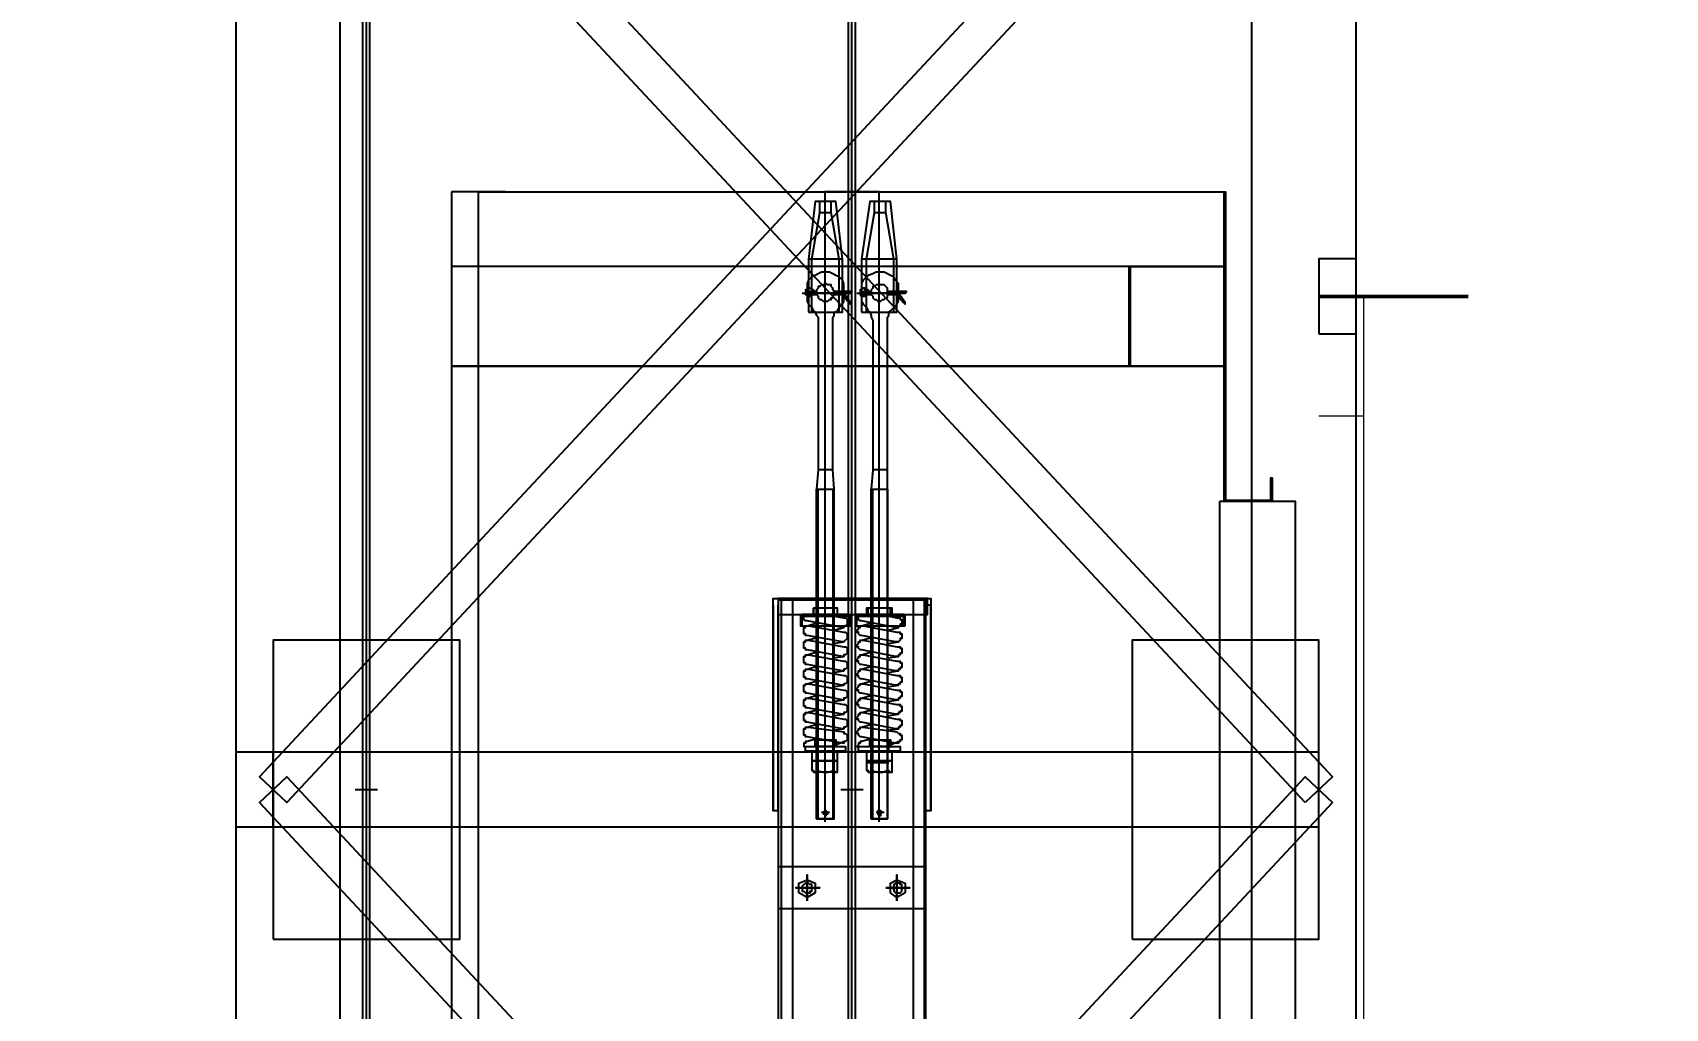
# Model space of a CAD drawing. Header units: millimetres. Extents: x -665 to 1025160, y -26028 to 4210.
# Drawn here: x 1329 to 3514, y -21308 to -20003 of the extents above; entities that cross this region are included whole.
import ezdxf

# ---------------------------------------------------------------- set-up
doc = ezdxf.new("R2010")
doc.units = ezdxf.units.MM
for name, color, linetype in [('$2$PDF_0', 7, 'Continuous'), ('AA_Rail', 7, 'Continuous'), ('AA_Rope', 7, 'Continuous'), ('S-BEAM', 7, 'Continuous'), ('S-BRACE', 7, 'Continuous'), ('S-COLUMN', 7, 'Continuous'), ('S-PLATE', 7, 'Continuous')]:
    doc.layers.add(name, color=color, linetype=linetype)
doc.layers.add('$2$Wall', color=1, linetype='Continuous', lineweight=50)
doc.layers.add('AA_Datum', color=7, linetype='Continuous', plot=False)
doc.styles.add('Century Gothic$001H0', font='cent.shx')
doc.dimstyles.new('Copy of ISO-25', dxfattribs={"dimtxt": 250, "dimasz": 80, "dimexe": 1.25, "dimexo": 0.625, "dimtad": 1, "dimtxsty": 'Century Gothic$001H0', "dimblk": 'ARCHTICK', "dimcen": 2.5, "dimadec": 0, "dimazin": 0, "dimtfac": 1, "dimtmove": 0, "dimatfit": 3, "dimfxl": 1, "dimarcsym": 0})

# ---------------------------------------------------------------- blocks, each defined once
blk = doc.blocks.new('_ArchTick')
at = {"color": 0, "linetype": 'ByBlock', "const_width": 0.15}
blk.add_lwpolyline([(-0.5, -0.5), (0.5, 0.5)], dxfattribs=at)
blk = doc.blocks.new('*D92')
at = {"color": 0, "lineweight": -2, "transparency": 16777216}
for p, q in [((3251.2, -19515.4), (6451.9, -19515.4)), ((6450.6, -22515.4), (6450.6, -19515.4)), ((3251.2, -22515.4), (6451.9, -22515.4))]:
    blk.add_line(p, q, dxfattribs=at)
at = {"layer": 'Defpoints', "color": 0, "transparency": 16777216}
for p in [(3250.6, -19515.4), (6450.6, -19515.4), (3250.6, -22515.4)]:
    blk.add_point(p, dxfattribs=at)
at = {"color": 0, "lineweight": -2, "transparency": 16777216, "xscale": 80, "yscale": 80, "zscale": 80}
for p, rotation in [((6450.6, -19515.4), 90), ((6450.6, -22515.4), 270)]:
    blk.add_blockref('_ArchTick', p, dxfattribs=dict(at, rotation=rotation))
at = {"color": 0, "transparency": 16777216, "insert": (6325, -21015.4), "char_height": 250, "attachment_point": 5, "rotation": 90, "style": 'Century Gothic$001H0'}
blk.add_mtext('3000', dxfattribs=at)
blk = doc.blocks.new('*D98')
at = {"color": 0, "lineweight": -2, "transparency": 16777216}
for p, q in [((3251.2, -10515.4), (7151.9, -10515.4)), ((7150.6, -22515.4), (7150.6, -10515.4)), ((3251.2, -22515.4), (7151.9, -22515.4))]:
    blk.add_line(p, q, dxfattribs=at)
at = {"layer": 'Defpoints', "color": 0, "transparency": 16777216}
for p in [(3250.6, -10515.4), (7150.6, -10515.4), (3250.6, -22515.4)]:
    blk.add_point(p, dxfattribs=at)
at = {"color": 0, "lineweight": -2, "transparency": 16777216, "xscale": 80, "yscale": 80, "zscale": 80}
for p, rotation in [((7150.6, -10515.4), 90), ((7150.6, -22515.4), 270)]:
    blk.add_blockref('_ArchTick', p, dxfattribs=dict(at, rotation=rotation))
at = {"color": 0, "transparency": 16777216, "insert": (7025, -16515.4), "char_height": 250, "attachment_point": 5, "rotation": 90, "style": 'Century Gothic$001H0'}
blk.add_mtext('CAR TRAVEL 12000', dxfattribs=at)
blk = doc.blocks.new('*D99')
at = {"color": 0, "lineweight": -2, "transparency": 16777216}
for p, q in [((3250, -6315.4), (249.4, -6315.4)), ((250.6, -23815.4), (250.6, -6315.4)), ((3250, -23815.4), (249.4, -23815.4))]:
    blk.add_line(p, q, dxfattribs=at)
at = {"layer": 'Defpoints', "color": 0, "transparency": 16777216}
for p in [(250.6, -6315.4), (3250.6, -6315.4), (3250.6, -23815.4)]:
    blk.add_point(p, dxfattribs=at)
at = {"color": 0, "lineweight": -2, "transparency": 16777216, "xscale": 80, "yscale": 80, "zscale": 80}
for p, rotation in [((250.6, -6315.4), 90), ((250.6, -23815.4), 270)]:
    blk.add_blockref('_ArchTick', p, dxfattribs=dict(at, rotation=rotation))
at = {"color": 0, "transparency": 16777216, "insert": (125, -15065.4), "char_height": 250, "attachment_point": 5, "rotation": 90, "style": 'Century Gothic$001H0'}
blk.add_mtext('SHAFT TOTAL HEIGHT 17500', dxfattribs=at)

msp = doc.modelspace()

# ---------------------------------------------------------------- linework, layer by layer
at = {"layer": '$2$PDF_0', "lineweight": 25}
for points in [[(2908.024, -22613.039), (1925.625, -22613.039), (1925.625, -20215.42), (2925.625, -20215.42), (2925.625, -20627.95), (2986.251, -20627.95), (2986.251, -20598.101), (2988.207, -20598.101), (2988.207, -20627.95), (2988.207, -20629.705), (2986.251, -20629.705), (2925.625, -20629.705), (2923.669, -20627.95), (2923.669, -20215.42)], [(2462.217, -21058.708), (2462.217, -20215.42), (2389.074, -20215.42), (2389.074, -21058.708)], [(2371.864, -20376.763), (2371.864, -20305.772), (2382.621, -20243.386), (2382.621, -20228.327)], [(2408.436, -20376.763), (2408.436, -20305.772), (2397.679, -20243.386), (2397.679, -20228.327)], [(2445.007, -20376.763), (2445.007, -20305.772), (2455.763, -20243.386), (2455.763, -20228.327)], [(2481.578, -20376.763), (2481.578, -20305.772), (2470.822, -20243.386), (2470.822, -20228.327)], [(2382.621, -20243.386), (2397.679, -20243.386)], [(2455.763, -20243.386), (2470.822, -20243.386)], [(2798.506, -20448.859), (2798.506, -20315.42), (2925.625, -20315.42), (1889.439, -20315.42)], [(1925.625, -22613.039), (1925.625, -20315.42)], [(2399.831, -20587.585), (2399.831, -20387.519), (2399.831, -20383.217), (2401.982, -20381.066), (2401.982, -20376.763), (2406.284, -20374.612), (2408.436, -20370.309), (2410.587, -20368.158), (2412.738, -20366.007), (2414.889, -20361.704), (2414.889, -20338.041), (2412.738, -20333.738), (2408.436, -20329.436), (2404.133, -20327.284), (2399.831, -20325.133), (2395.528, -20322.982), (2389.074, -20322.982), (2384.772, -20322.982), (2380.469, -20325.133), (2376.167, -20327.284), (2371.864, -20329.436), (2367.562, -20333.738), (2365.411, -20338.041), (2365.411, -20361.704), (2367.562, -20366.007), (2369.713, -20368.158), (2371.864, -20370.309), (2374.016, -20374.612), (2376.167, -20376.763), (2378.318, -20381.066), (2380.469, -20383.217), (2380.469, -20387.519), (2380.469, -20587.585)], [(2412.738, -20305.772), (2367.562, -20305.772)], [(2485.88, -20305.772), (2438.553, -20305.772)], [(2472.973, -20587.585), (2472.973, -20387.519), (2472.973, -20383.217), (2475.124, -20381.066), (2475.124, -20376.763), (2477.275, -20374.612), (2481.578, -20370.309), (2483.729, -20368.158), (2485.88, -20366.007), (2488.032, -20361.704), (2488.032, -20338.041), (2483.729, -20333.738), (2481.578, -20329.436), (2477.275, -20327.284), (2472.973, -20325.133), (2468.67, -20322.982), (2462.217, -20322.982), (2457.914, -20322.982), (2453.612, -20325.133), (2447.158, -20327.284), (2445.007, -20329.436), (2440.704, -20333.738), (2438.553, -20338.041), (2438.553, -20361.704), (2440.704, -20366.007), (2442.856, -20368.158), (2445.007, -20370.309), (2447.158, -20374.612), (2449.309, -20376.763), (2451.46, -20381.066), (2451.46, -20383.217), (2453.612, -20387.519), (2453.612, -20587.585)], [(2796.55, -20448.859), (2796.55, -20315.42)], [(2378.318, -20348.797), (2374.016, -20348.797), (2374.016, -20346.646), (2371.864, -20346.646), (2369.713, -20344.494), (2367.562, -20344.494), (2365.411, -20346.646), (2363.259, -20346.646), (2363.259, -20348.797), (2363.259, -20350.948), (2363.259, -20353.099), (2365.411, -20353.099), (2365.411, -20355.251), (2367.562, -20355.251), (2369.713, -20355.251), (2371.864, -20355.251), (2371.864, -20353.099), (2374.016, -20353.099), (2378.318, -20353.099)], [(2371.864, -20346.646), (2371.864, -20346.646)], [(2451.46, -20348.797), (2447.158, -20348.797), (2447.158, -20346.646), (2445.007, -20346.646), (2442.856, -20346.646), (2442.856, -20344.494), (2440.704, -20344.494), (2438.553, -20346.646), (2436.402, -20346.646), (2436.402, -20348.797), (2436.402, -20350.948), (2436.402, -20353.099), (2438.553, -20355.251), (2440.704, -20355.251), (2442.856, -20355.251), (2445.007, -20353.099), (2447.158, -20353.099), (2451.46, -20353.099)], [(2358.957, -20350.948), (2421.343, -20350.948)], [(2417.041, -20350.948), (2363.259, -20350.948)], [(2378.318, -20350.948), (2374.016, -20350.948), (2371.864, -20350.948), (2369.713, -20350.948), (2369.713, -20353.099), (2367.562, -20353.099), (2365.411, -20350.948), (2365.411, -20348.797), (2367.562, -20348.797), (2369.713, -20348.797), (2371.864, -20348.797), (2374.016, -20350.948)], [(2374.016, -20350.948), (2374.016, -20350.948)], [(2374.016, -20353.099), (2374.016, -20353.099)], [(2404.133, -20350.948), (2376.167, -20350.948)], [(2401.982, -20350.948), (2423.494, -20350.948), (2425.646, -20348.797), (2423.494, -20348.797), (2401.982, -20348.797)], [(2401.982, -20353.099), (2412.738, -20353.099), (2421.343, -20363.856), (2423.494, -20366.007), (2423.494, -20363.856), (2414.889, -20350.948)], [(2432.099, -20350.948), (2494.485, -20350.948)], [(2472.973, -20353.099), (2485.88, -20353.099), (2494.485, -20363.856), (2496.637, -20366.007), (2496.637, -20363.856), (2488.032, -20350.948), (2436.402, -20350.948)], [(2451.46, -20350.948), (2447.158, -20350.948), (2445.007, -20350.948), (2442.856, -20350.948), (2442.856, -20353.099), (2440.704, -20353.099), (2438.553, -20353.099), (2438.553, -20350.948), (2438.553, -20348.797), (2440.704, -20348.797), (2442.856, -20348.797), (2445.007, -20348.797), (2445.007, -20350.948), (2447.158, -20350.948)], [(2447.158, -20353.099), (2447.158, -20353.099)], [(2477.275, -20350.948), (2449.309, -20350.948)], [(2472.973, -20350.948), (2496.637, -20350.948), (2498.788, -20348.797), (2496.637, -20348.797), (2472.973, -20348.797)], [(2925.625, -20443.592), (2925.625, -20620.926)], [(2378.318, -21054.406), (2378.318, -20613.4)], [(2380.469, -21054.406), (2380.469, -20613.4)], [(2399.831, -20613.4), (2399.831, -21054.406), (2401.982, -21054.406), (2401.982, -20613.4)], [(2451.46, -21054.406), (2451.46, -20613.4)], [(2453.612, -21054.406), (2453.612, -20613.4)], [(2472.973, -20613.4), (2472.973, -21054.406), (2472.973, -20613.4)], [(2986.251, -20629.705), (2986.251, -20629.705)], [(2320.234, -20970.507), (2320.234, -20759.685), (2531.057, -20759.685), (2531.057, -20970.507)], [(2524.603, -22613.268), (2524.603, -20761.836), (2326.688, -20761.836), (2326.688, -22613.268)], [(2330.991, -20761.836), (2330.991, -22613.268)], [(2346.049, -20761.836), (2346.049, -22613.268)], [(2507.393, -20761.836), (2507.393, -22613.268)], [(2522.452, -20761.836), (2522.452, -22613.268)], [(2326.688, -21043.649), (2326.688, -20768.29), (2326.688, -21043.649), (2320.234, -21043.649), (2320.234, -20768.29), (2320.234, -21043.649)], [(2358.957, -20796.256), (2358.957, -20785.5), (2358.957, -20783.349), (2361.108, -20783.349), (2419.192, -20783.349), (2421.343, -20783.349), (2421.343, -20785.5), (2421.343, -20796.256)], [(2361.108, -20783.349), (2361.108, -20783.349)], [(2374.016, -20783.349), (2374.016, -20772.592)], [(2406.284, -20781.197), (2406.284, -20772.592), (2374.016, -20772.592), (2374.016, -20781.197)], [(2406.284, -20783.349), (2406.284, -20772.592)], [(2432.099, -20796.256), (2432.099, -20785.5), (2432.099, -20783.349), (2434.251, -20783.349), (2492.334, -20783.349), (2494.485, -20783.349), (2494.485, -20785.5), (2494.485, -20796.256)], [(2479.427, -20781.197), (2479.427, -20772.592), (2445.007, -20772.592), (2445.007, -20781.197)], [(2447.158, -20783.349), (2447.158, -20772.592)], [(2477.275, -20783.349), (2477.275, -20772.592)], [(2524.603, -21043.649), (2524.603, -20768.29), (2531.057, -20768.29), (2531.057, -21043.649), (2531.057, -20768.29)], [(2531.057, -21043.649), (2524.603, -21043.649), (2524.603, -20768.29)], [(2365.411, -20796.256), (2380.469, -20791.954)], [(2399.831, -20802.71), (2414.889, -20798.407)], [(2412.738, -20798.407), (2412.738, -20798.407)], [(2438.553, -20796.256), (2453.612, -20791.954)], [(2472.973, -20802.71), (2488.032, -20798.407)], [(2365.411, -20815.617), (2380.469, -20811.315)], [(2399.831, -20819.92), (2414.889, -20817.768)], [(2412.738, -20817.768), (2412.738, -20817.768)], [(2438.553, -20815.617), (2453.612, -20811.315)], [(2472.973, -20819.92), (2488.032, -20817.768)], [(2365.411, -20834.978), (2380.469, -20830.676)], [(2365.411, -20854.34), (2380.469, -20850.037)], [(2399.831, -20839.281), (2414.889, -20837.13)], [(2412.738, -20837.13), (2412.738, -20837.13)], [(2438.553, -20834.978), (2453.612, -20830.676)], [(2438.553, -20854.34), (2453.612, -20850.037)], [(2472.973, -20839.281), (2488.032, -20837.13)], [(2365.411, -20873.701), (2380.469, -20869.398)], [(2399.831, -20858.642), (2414.889, -20856.491)], [(2412.738, -20856.491), (2412.738, -20856.491)], [(2438.553, -20873.701), (2453.612, -20869.398)], [(2472.973, -20858.642), (2488.032, -20856.491)], [(2365.411, -20893.062), (2380.469, -20888.76)], [(2399.831, -20878.003), (2414.889, -20875.852)], [(2412.738, -20875.852), (2412.738, -20875.852)], [(2438.553, -20893.062), (2453.612, -20888.76)], [(2472.973, -20878.003), (2488.032, -20875.852)], [(2365.411, -20912.423), (2380.469, -20908.121)], [(2399.831, -20897.365), (2414.889, -20895.213)], [(2399.831, -20916.726), (2414.889, -20914.575)], [(2412.738, -20895.213), (2412.738, -20895.213)], [(2412.738, -20914.575), (2412.738, -20914.575)], [(2438.553, -20912.423), (2453.612, -20908.121)], [(2472.973, -20897.365), (2488.032, -20895.213)], [(2472.973, -20916.726), (2488.032, -20914.575)], [(2365.411, -20931.784), (2380.469, -20927.482)], [(2399.831, -20936.087), (2414.889, -20933.936)], [(2412.738, -20933.936), (2412.738, -20933.936)], [(2438.553, -20931.784), (2453.612, -20927.482)], [(2472.973, -20936.087), (2488.032, -20933.936)], [(2380.469, -20946.843), (2365.411, -20951.146), (2363.259, -20951.146), (2363.259, -20953.297), (2361.108, -20953.297), (2361.108, -20955.448), (2361.108, -20957.599), (2397.679, -20957.599), (2414.889, -20951.146)], [(2371.864, -20964.053), (2371.864, -20976.961), (2374.016, -20976.961), (2376.167, -20976.961), (2378.318, -20976.961), (2378.318, -20964.053), (2378.318, -20948.994)], [(2401.982, -20989.868), (2401.982, -20976.961), (2401.982, -20964.053), (2401.982, -20948.994)], [(2412.738, -20953.297), (2412.738, -20953.297)], [(2453.612, -20946.843), (2438.553, -20951.146), (2436.402, -20951.146), (2436.402, -20953.297), (2434.251, -20953.297), (2434.251, -20955.448), (2432.099, -20957.599), (2470.822, -20957.599), (2488.032, -20951.146)], [(2451.46, -20989.868), (2451.46, -20976.961), (2451.46, -20964.053), (2451.46, -20948.994)], [(2475.124, -20964.053), (2475.124, -20948.994)], [(2378.318, -20989.868), (2378.318, -20976.961), (2386.923, -20976.961), (2393.377, -20976.961), (2401.982, -20976.961), (2404.133, -20976.961), (2406.284, -20976.961), (2406.284, -20964.053), (2371.864, -20964.053), (2408.436, -20964.053)], [(2404.133, -20976.961), (2376.167, -20976.961)], [(2472.973, -20964.053), (2472.973, -20976.961), (2475.124, -20976.961), (2477.275, -20976.961), (2479.427, -20976.961), (2479.427, -20964.053), (2445.007, -20964.053), (2481.578, -20964.053)], [(2445.007, -20964.053), (2445.007, -20976.961), (2447.158, -20976.961), (2449.309, -20976.961), (2451.46, -20976.961), (2460.065, -20976.961), (2466.519, -20976.961), (2472.973, -20976.961), (2472.973, -20989.868)], [(2445.007, -20979.112), (2475.124, -20979.112)], [(2477.275, -20976.961), (2449.309, -20976.961)], [(2404.133, -20992.019), (2376.167, -20992.019)], [(2477.275, -20992.019), (2449.309, -20992.019)], [(2384.772, -21045.801), (2395.528, -21045.801)], [(2457.914, -21045.801), (2468.67, -21045.801)], [(2399.831, -21054.406), (2380.469, -21054.406), (2378.318, -21054.406), (2401.982, -21054.406)], [(2472.973, -21054.406), (2472.973, -21054.406)], [(2524.603, -21118.943), (2326.688, -21118.943)], [(2365.411, -21129.699), (2365.411, -21164.119)], [(2365.411, -21164.119), (2365.411, -21129.699), (2365.411, -21164.119)], [(2485.88, -21129.699), (2485.88, -21164.119)], [(2485.88, -21164.119), (2485.88, -21129.699), (2485.88, -21164.119)], [(2382.621, -21146.909), (2350.352, -21146.909), (2382.621, -21146.909), (2350.352, -21146.909)], [(2503.09, -21146.909), (2470.822, -21146.909)], [(2470.822, -21146.909), (2503.09, -21146.909), (2470.822, -21146.909)], [(2524.603, -21174.875), (2326.688, -21174.875)]]:
    msp.add_lwpolyline(points, dxfattribs=at)
for points in [[(2367.562, -20376.763), (2412.738, -20376.763), (2412.738, -20305.772), (2404.133, -20228.327), (2376.167, -20228.327), (2367.562, -20305.772)], [(2438.553, -20376.763), (2485.88, -20376.763), (2485.88, -20305.772), (2477.275, -20228.327), (2449.309, -20228.327), (2438.553, -20305.772)], [(2401.982, -20350.948), (2401.982, -20348.797), (2399.831, -20346.646), (2399.831, -20344.494), (2397.679, -20342.343), (2397.679, -20340.192), (2395.528, -20340.192), (2393.377, -20340.192), (2391.226, -20338.041), (2389.074, -20340.192), (2386.923, -20340.192), (2384.772, -20340.192), (2382.621, -20342.343), (2380.469, -20342.343), (2380.469, -20344.494), (2378.318, -20346.646), (2378.318, -20348.797), (2378.318, -20350.948), (2378.318, -20353.099), (2380.469, -20355.251), (2380.469, -20357.402), (2382.621, -20359.553), (2384.772, -20359.553), (2386.923, -20361.704), (2389.074, -20361.704), (2391.226, -20361.704), (2393.377, -20361.704), (2395.528, -20359.553), (2397.679, -20359.553), (2397.679, -20357.402), (2399.831, -20357.402), (2399.831, -20355.251), (2401.982, -20353.099)], [(2472.973, -20350.948), (2472.973, -20348.797), (2472.973, -20346.646), (2472.973, -20344.494), (2470.822, -20342.343), (2468.67, -20340.192), (2466.519, -20340.192), (2464.368, -20340.192), (2462.217, -20338.041), (2460.065, -20340.192), (2457.914, -20340.192), (2455.763, -20342.343), (2453.612, -20342.343), (2453.612, -20344.494), (2451.46, -20346.646), (2451.46, -20348.797), (2451.46, -20350.948), (2451.46, -20353.099), (2453.612, -20355.251), (2453.612, -20357.402), (2455.763, -20359.553), (2457.914, -20359.553), (2460.065, -20361.704), (2462.217, -20361.704), (2464.368, -20361.704), (2466.519, -20359.553), (2468.67, -20359.553), (2470.822, -20357.402), (2472.973, -20357.402), (2472.973, -20355.251), (2472.973, -20353.099)], [(1889.439, -20448.859), (2925.625, -20448.859)], [(2380.469, -20587.585), (2378.318, -20613.4), (2401.982, -20613.4), (2399.831, -20587.585)], [(2453.612, -20587.585), (2451.46, -20613.4), (2472.973, -20613.4), (2472.973, -20587.585)], [(2917.802, -20629.705), (2917.802, -22515.42), (3019.498, -22515.42), (3019.498, -20629.705)], [(2326.688, -20759.685), (2326.688, -20781.197), (2526.754, -20781.197), (2526.754, -20759.685)], [(2423.494, -20796.256), (2423.494, -20785.5), (2423.494, -20783.349), (2421.343, -20781.197), (2419.192, -20781.197), (2361.108, -20781.197), (2358.957, -20781.197), (2356.806, -20783.349), (2356.806, -20785.5), (2356.806, -20796.256), (2358.957, -20796.256)], [(2365.411, -20789.802), (2363.259, -20789.802), (2361.108, -20787.651), (2361.108, -20785.5), (2361.108, -20783.349), (2401.982, -20783.349), (2414.889, -20785.5), (2417.041, -20785.5), (2419.192, -20787.651), (2419.192, -20789.802), (2419.192, -20791.954), (2419.192, -20794.105), (2417.041, -20796.256), (2414.889, -20798.407), (2412.738, -20798.407)], [(2496.637, -20796.256), (2496.637, -20785.5), (2496.637, -20783.349), (2494.485, -20783.349), (2494.485, -20781.197), (2492.334, -20781.197), (2434.251, -20781.197), (2432.099, -20781.197), (2429.948, -20781.197), (2429.948, -20783.349), (2429.948, -20785.5), (2429.948, -20796.256), (2432.099, -20796.256)], [(2438.553, -20789.802), (2436.402, -20789.802), (2434.251, -20787.651), (2434.251, -20785.5), (2432.099, -20785.5), (2432.099, -20783.349), (2475.124, -20783.349), (2485.88, -20785.5), (2488.032, -20785.5), (2490.183, -20785.5), (2490.183, -20787.651), (2492.334, -20787.651), (2492.334, -20789.802), (2492.334, -20791.954), (2492.334, -20794.105), (2490.183, -20794.105), (2490.183, -20796.256), (2488.032, -20798.407), (2485.88, -20798.407), (2483.729, -20798.407)], [(2365.411, -20809.163), (2363.259, -20809.163), (2363.259, -20807.012), (2361.108, -20807.012), (2361.108, -20804.861), (2361.108, -20802.71), (2361.108, -20800.558), (2361.108, -20798.407), (2363.259, -20798.407), (2363.259, -20796.256), (2365.411, -20796.256), (2367.562, -20796.256), (2414.889, -20804.861), (2417.041, -20804.861), (2419.192, -20807.012), (2419.192, -20809.163), (2419.192, -20811.315), (2419.192, -20813.466), (2417.041, -20815.617), (2414.889, -20817.768), (2412.738, -20817.768)], [(2438.553, -20809.163), (2436.402, -20809.163), (2434.251, -20807.012), (2434.251, -20804.861), (2432.099, -20804.861), (2432.099, -20802.71), (2434.251, -20800.558), (2434.251, -20798.407), (2436.402, -20798.407), (2436.402, -20796.256), (2438.553, -20796.256), (2440.704, -20796.256), (2485.88, -20804.861), (2488.032, -20804.861), (2490.183, -20804.861), (2490.183, -20807.012), (2492.334, -20807.012), (2492.334, -20809.163), (2492.334, -20811.315), (2492.334, -20813.466), (2490.183, -20813.466), (2490.183, -20815.617), (2488.032, -20817.768), (2485.88, -20817.768), (2483.729, -20817.768)], [(2365.411, -20828.525), (2363.259, -20828.525), (2363.259, -20826.373), (2361.108, -20826.373), (2361.108, -20824.222), (2361.108, -20822.071), (2361.108, -20819.92), (2361.108, -20817.768), (2363.259, -20817.768), (2363.259, -20815.617), (2365.411, -20815.617), (2367.562, -20815.617), (2414.889, -20824.222), (2417.041, -20824.222), (2419.192, -20826.373), (2419.192, -20828.525), (2419.192, -20830.676), (2419.192, -20832.827), (2417.041, -20834.978), (2414.889, -20834.978), (2414.889, -20837.13), (2412.738, -20837.13)], [(2438.553, -20828.525), (2436.402, -20828.525), (2434.251, -20826.373), (2434.251, -20824.222), (2432.099, -20824.222), (2432.099, -20822.071), (2434.251, -20819.92), (2434.251, -20817.768), (2436.402, -20817.768), (2436.402, -20815.617), (2438.553, -20815.617), (2440.704, -20815.617), (2485.88, -20824.222), (2488.032, -20824.222), (2490.183, -20824.222), (2490.183, -20826.373), (2492.334, -20826.373), (2492.334, -20828.525), (2492.334, -20830.676), (2492.334, -20832.827), (2490.183, -20832.827), (2490.183, -20834.978), (2488.032, -20834.978), (2488.032, -20837.13), (2485.88, -20837.13), (2483.729, -20837.13)], [(2365.411, -20847.886), (2363.259, -20847.886), (2363.259, -20845.735), (2361.108, -20845.735), (2361.108, -20843.583), (2361.108, -20841.432), (2361.108, -20839.281), (2361.108, -20837.13), (2363.259, -20837.13), (2363.259, -20834.978), (2365.411, -20834.978), (2367.562, -20834.978), (2414.889, -20843.583), (2417.041, -20843.583), (2419.192, -20845.735), (2419.192, -20847.886), (2419.192, -20850.037), (2419.192, -20852.188), (2417.041, -20854.34), (2414.889, -20854.34), (2414.889, -20856.491), (2412.738, -20856.491)], [(2438.553, -20847.886), (2436.402, -20847.886), (2434.251, -20845.735), (2434.251, -20843.583), (2432.099, -20843.583), (2432.099, -20841.432), (2434.251, -20839.281), (2434.251, -20837.13), (2436.402, -20837.13), (2436.402, -20834.978), (2438.553, -20834.978), (2440.704, -20834.978), (2485.88, -20843.583), (2488.032, -20843.583), (2490.183, -20843.583), (2490.183, -20845.735), (2492.334, -20845.735), (2492.334, -20847.886), (2492.334, -20850.037), (2492.334, -20852.188), (2490.183, -20852.188), (2490.183, -20854.34), (2488.032, -20854.34), (2488.032, -20856.491), (2485.88, -20856.491), (2483.729, -20856.491)], [(2365.411, -20867.247), (2363.259, -20867.247), (2363.259, -20865.096), (2361.108, -20865.096), (2361.108, -20862.945), (2361.108, -20860.793), (2361.108, -20858.642), (2361.108, -20856.491), (2363.259, -20856.491), (2363.259, -20854.34), (2365.411, -20854.34), (2367.562, -20854.34), (2414.889, -20862.945), (2417.041, -20862.945), (2419.192, -20865.096), (2419.192, -20867.247), (2419.192, -20869.398), (2419.192, -20871.55), (2417.041, -20873.701), (2414.889, -20873.701), (2414.889, -20875.852), (2412.738, -20875.852)], [(2438.553, -20867.247), (2436.402, -20867.247), (2434.251, -20865.096), (2434.251, -20862.945), (2432.099, -20862.945), (2432.099, -20860.793), (2434.251, -20858.642), (2434.251, -20856.491), (2436.402, -20856.491), (2436.402, -20854.34), (2438.553, -20854.34), (2440.704, -20854.34), (2485.88, -20862.945), (2488.032, -20862.945), (2490.183, -20862.945), (2490.183, -20865.096), (2492.334, -20865.096), (2492.334, -20867.247), (2492.334, -20869.398), (2492.334, -20871.55), (2490.183, -20871.55), (2490.183, -20873.701), (2488.032, -20873.701), (2488.032, -20875.852), (2485.88, -20875.852), (2483.729, -20875.852)], [(2365.411, -20886.608), (2363.259, -20886.608), (2363.259, -20884.457), (2361.108, -20884.457), (2361.108, -20882.306), (2361.108, -20880.155), (2361.108, -20878.003), (2361.108, -20875.852), (2363.259, -20875.852), (2363.259, -20873.701), (2365.411, -20873.701), (2367.562, -20873.701), (2414.889, -20882.306), (2417.041, -20882.306), (2419.192, -20884.457), (2419.192, -20886.608), (2419.192, -20888.76), (2419.192, -20890.911), (2417.041, -20893.062), (2414.889, -20893.062), (2414.889, -20895.213), (2412.738, -20895.213)], [(2365.411, -20905.97), (2363.259, -20905.97), (2363.259, -20903.818), (2361.108, -20903.818), (2361.108, -20901.667), (2361.108, -20899.516), (2361.108, -20897.365), (2361.108, -20895.213), (2363.259, -20895.213), (2363.259, -20893.062), (2365.411, -20893.062), (2367.562, -20893.062), (2414.889, -20901.667), (2417.041, -20901.667), (2419.192, -20903.818), (2419.192, -20905.97), (2419.192, -20908.121), (2419.192, -20910.272), (2417.041, -20912.423), (2414.889, -20912.423), (2414.889, -20914.575), (2412.738, -20914.575)], [(2438.553, -20886.608), (2436.402, -20886.608), (2434.251, -20884.457), (2434.251, -20882.306), (2432.099, -20882.306), (2432.099, -20880.155), (2434.251, -20878.003), (2434.251, -20875.852), (2436.402, -20875.852), (2436.402, -20873.701), (2438.553, -20873.701), (2440.704, -20873.701), (2485.88, -20882.306), (2488.032, -20882.306), (2490.183, -20882.306), (2490.183, -20884.457), (2492.334, -20884.457), (2492.334, -20886.608), (2492.334, -20888.76), (2492.334, -20890.911), (2490.183, -20890.911), (2490.183, -20893.062), (2488.032, -20893.062), (2488.032, -20895.213), (2485.88, -20895.213), (2483.729, -20895.213)], [(2438.553, -20905.97), (2436.402, -20905.97), (2434.251, -20903.818), (2434.251, -20901.667), (2432.099, -20901.667), (2432.099, -20899.516), (2434.251, -20897.365), (2434.251, -20895.213), (2436.402, -20895.213), (2436.402, -20893.062), (2438.553, -20893.062), (2440.704, -20893.062), (2485.88, -20901.667), (2488.032, -20901.667), (2490.183, -20901.667), (2490.183, -20903.818), (2492.334, -20903.818), (2492.334, -20905.97), (2492.334, -20908.121), (2492.334, -20910.272), (2490.183, -20910.272), (2490.183, -20912.423), (2488.032, -20912.423), (2488.032, -20914.575), (2485.88, -20914.575), (2483.729, -20914.575)], [(2365.411, -20925.331), (2363.259, -20925.331), (2363.259, -20923.18), (2361.108, -20923.18), (2361.108, -20921.028), (2361.108, -20918.877), (2361.108, -20916.726), (2361.108, -20914.575), (2363.259, -20914.575), (2363.259, -20912.423), (2365.411, -20912.423), (2367.562, -20912.423), (2414.889, -20921.028), (2417.041, -20921.028), (2419.192, -20923.18), (2419.192, -20925.331), (2419.192, -20927.482), (2419.192, -20929.633), (2417.041, -20931.784), (2414.889, -20931.784), (2414.889, -20933.936), (2412.738, -20933.936)], [(2438.553, -20925.331), (2436.402, -20925.331), (2434.251, -20923.18), (2434.251, -20921.028), (2432.099, -20921.028), (2432.099, -20918.877), (2434.251, -20916.726), (2434.251, -20914.575), (2436.402, -20914.575), (2436.402, -20912.423), (2438.553, -20912.423), (2440.704, -20912.423), (2485.88, -20921.028), (2488.032, -20921.028), (2490.183, -20921.028), (2490.183, -20923.18), (2492.334, -20923.18), (2492.334, -20925.331), (2492.334, -20927.482), (2492.334, -20929.633), (2490.183, -20929.633), (2490.183, -20931.784), (2488.032, -20931.784), (2488.032, -20933.936), (2485.88, -20933.936), (2483.729, -20933.936)], [(2365.411, -20944.692), (2363.259, -20944.692), (2363.259, -20942.541), (2361.108, -20942.541), (2361.108, -20940.389), (2361.108, -20938.238), (2361.108, -20936.087), (2361.108, -20933.936), (2363.259, -20933.936), (2363.259, -20931.784), (2365.411, -20931.784), (2367.562, -20931.784), (2414.889, -20938.238), (2414.889, -20940.389), (2417.041, -20940.389), (2419.192, -20942.541), (2419.192, -20944.692), (2419.192, -20946.843), (2419.192, -20948.994), (2417.041, -20951.146), (2414.889, -20951.146), (2414.889, -20953.297), (2412.738, -20953.297)], [(2438.553, -20944.692), (2436.402, -20944.692), (2434.251, -20942.541), (2434.251, -20940.389), (2432.099, -20940.389), (2432.099, -20938.238), (2434.251, -20936.087), (2434.251, -20933.936), (2436.402, -20933.936), (2436.402, -20931.784), (2438.553, -20931.784), (2440.704, -20931.784), (2485.88, -20938.238), (2488.032, -20940.389), (2490.183, -20940.389), (2490.183, -20942.541), (2492.334, -20942.541), (2492.334, -20944.692), (2492.334, -20946.843), (2492.334, -20948.994), (2490.183, -20948.994), (2490.183, -20951.146), (2488.032, -20951.146), (2488.032, -20953.297), (2485.88, -20953.297), (2483.729, -20953.297)], [(2363.259, -20964.053), (2363.259, -20957.599), (2417.041, -20957.599), (2417.041, -20964.053)], [(2404.133, -20957.599), (2376.167, -20957.599), (2376.167, -20948.994), (2404.133, -20948.994)], [(2434.251, -20964.053), (2434.251, -20957.599), (2490.183, -20957.599), (2490.183, -20964.053)], [(2477.275, -20957.599), (2449.309, -20957.599), (2449.309, -20948.994), (2477.275, -20948.994)], [(2406.284, -20976.961), (2371.864, -20976.961), (2371.864, -20989.868), (2374.016, -20989.868), (2374.016, -20992.019), (2376.167, -20992.019), (2378.318, -20992.019), (2378.318, -20989.868), (2386.923, -20992.019), (2393.377, -20992.019), (2401.982, -20989.868), (2401.982, -20992.019), (2404.133, -20992.019), (2406.284, -20992.019), (2406.284, -20989.868)], [(2479.427, -20976.961), (2445.007, -20976.961), (2445.007, -20989.868), (2447.158, -20989.868), (2447.158, -20992.019), (2449.309, -20992.019), (2451.46, -20992.019), (2451.46, -20989.868), (2460.065, -20992.019), (2466.519, -20992.019), (2472.973, -20989.868), (2475.124, -20989.868), (2475.124, -20992.019), (2477.275, -20992.019), (2479.427, -20992.019), (2479.427, -20989.868)], [(2393.377, -21045.801), (2391.226, -21045.801), (2391.226, -21043.649), (2389.074, -21043.649), (2386.923, -21045.801), (2386.923, -21047.952), (2389.074, -21047.952), (2389.074, -21050.103), (2391.226, -21050.103), (2391.226, -21047.952), (2393.377, -21047.952)], [(2466.519, -21045.801), (2464.368, -21045.801), (2464.368, -21043.649), (2462.217, -21043.649), (2460.065, -21043.649), (2460.065, -21045.801), (2460.065, -21047.952), (2462.217, -21050.103), (2464.368, -21050.103), (2464.368, -21047.952)], [(2472.973, -21054.406), (2453.612, -21054.406), (2451.46, -21054.406)], [(2376.167, -21153.363), (2365.411, -21159.817), (2354.654, -21153.363), (2354.654, -21140.455), (2365.411, -21136.153), (2376.167, -21140.455)], [(2371.864, -21146.909), (2371.864, -21144.758), (2371.864, -21142.607), (2369.713, -21142.607), (2367.562, -21140.455), (2365.411, -21140.455), (2363.259, -21140.455), (2361.108, -21142.607), (2358.957, -21144.758), (2358.957, -21146.909), (2358.957, -21149.06), (2358.957, -21151.212), (2361.108, -21151.212), (2363.259, -21153.363), (2365.411, -21153.363), (2367.562, -21153.363), (2369.713, -21153.363), (2369.713, -21151.212), (2371.864, -21151.212), (2371.864, -21149.06)], [(2496.637, -21153.363), (2485.88, -21159.817), (2477.275, -21153.363), (2477.275, -21140.455), (2485.88, -21136.153), (2496.637, -21140.455)], [(2494.485, -21146.909), (2492.334, -21146.909), (2492.334, -21144.758), (2492.334, -21142.607), (2490.183, -21142.607), (2490.183, -21140.455), (2488.032, -21140.455), (2485.88, -21140.455), (2483.729, -21140.455), (2481.578, -21142.607), (2481.578, -21144.758), (2479.427, -21146.909), (2481.578, -21149.06), (2481.578, -21151.212), (2483.729, -21153.363), (2485.88, -21153.363), (2488.032, -21153.363), (2490.183, -21153.363), (2492.334, -21151.212), (2492.334, -21149.06)]]:
    msp.add_lwpolyline(points, close=True, dxfattribs=at)
at = {"layer": '$2$Wall', "transparency": 33554666}
msp.add_line((3050.625, -20355.42), (3250.625, -20355.42), dxfattribs=at)
for p, q in [((1889.439, -20215.42), (1889.439, -22613.039)), ((1962.242, -20215.42), (1889.439, -20215.42)), ((2917.802, -20629.705), (2917.802, -22515.42))]:
    msp.add_line(p, q)
at = {"color": 7, "linetype": 'Continuous', "lineweight": 20, "transparency": 33554666}
for p, q in [((3110.625, -22515.42), (3110.625, -20355.42)), ((3050.625, -20515.42), (3110.625, -20515.42))]:
    msp.add_line(p, q, dxfattribs=at)
at = {"layer": 'AA_Datum'}
for p, q in [((1775.625, -23815.42), (1775.625, -6315.42)), ((2425.625, -23815.42), (2425.625, -6315.42)), ((1760.625, -21015.42), (1790.625, -21015.42)), ((2410.625, -21015.42), (2440.625, -21015.42))]:
    msp.add_line(p, q, dxfattribs=at)
at = {"layer": 'AA_Rail'}
for p, q in [((1770.975, -23815.42), (1770.975, -6315.42)), ((1780.275, -23815.42), (1780.275, -6315.42)), ((2421.125, -23815.42), (2421.125, -6315.42)), ((2430.125, -23815.42), (2430.125, -6315.42))]:
    msp.add_line(p, q, dxfattribs=at)
at = {"layer": 'AA_Rope'}
msp.add_line((2425.625, -20215.42), (2425.625, -5588.328), dxfattribs=at)
at = {"layer": 'S-BEAM'}
for points in [[(3050.625, -20405.42), (3100.625, -20405.42), (3100.625, -20305.42), (3050.625, -20305.42)], [(1600.625, -21065.42), (1650.625, -21065.42), (1650.625, -20965.42), (1600.625, -20965.42)], [(1650.625, -21065.42), (3050.625, -21065.42), (3050.625, -20965.42), (1650.625, -20965.42)]]:
    msp.add_lwpolyline(points, close=True, dxfattribs=at)
at = {"layer": 'S-BRACE'}
for points in [[(3032.349, -21032.478), (1632.349, -19532.478), (1668.901, -19498.362), (3068.901, -20998.362)], [(3068.901, -19532.478), (1668.901, -21032.478), (1632.349, -20998.362), (3032.349, -19498.362)], [(3032.349, -22532.478), (1632.349, -21032.478), (1668.901, -20998.362), (3068.901, -22498.362)], [(3068.901, -21032.478), (1668.901, -22532.478), (1632.349, -22498.362), (3032.349, -20998.362)]]:
    msp.add_lwpolyline(points, close=True, dxfattribs=at)
at = {"layer": 'S-COLUMN'}
for points in [[(1600.625, -23815.42), (1740.625, -23815.42), (1740.625, -6315.42), (1600.625, -6315.42)], [(2960.625, -23815.42), (3100.625, -23815.42), (3100.625, -6315.42), (2960.625, -6315.42)]]:
    msp.add_lwpolyline(points, close=True, dxfattribs=at)
at = {"layer": 'S-PLATE'}
for points in [[(1650.625, -21215.42), (1900.625, -21215.42), (1900.625, -20815.42), (1650.625, -20815.42)], [(2800.625, -21215.42), (3050.625, -21215.42), (3050.625, -20815.42), (2800.625, -20815.42)]]:
    msp.add_lwpolyline(points, close=True, dxfattribs=at)

# ---------------------------------------------------------------- dimensions: what is measured, and where the dimension line sits
for base, p1, p2, text, picture, middle in [((250.625, -6315.42), (3250.625, -23815.42), (3250.625, -6315.42), 'SHAFT TOTAL HEIGHT <>', '*D99', (125, -15065.42)), ((7150.625, -10515.42), (3250.625, -22515.42), (3250.625, -10515.42), 'CAR TRAVEL <>', '*D98', (7025, -16515.42))]:
    dim = msp.add_linear_dim(base=base, p1=p1, p2=p2, angle=90, text=text, dimstyle='Copy of ISO-25')
    dim.commit()
    dim.dimension.update_dxf_attribs({"geometry": picture, "text_midpoint": middle})
dim = msp.add_linear_dim(base=(6450.625, -19515.42), p1=(3250.625, -22515.42), p2=(3250.625, -19515.42), angle=90, dimstyle='Copy of ISO-25')
dim.commit()
dim.dimension.update_dxf_attribs({"geometry": '*D92', "text_midpoint": (6325, -21015.42)})

doc.saveas('drawing.dxf')
